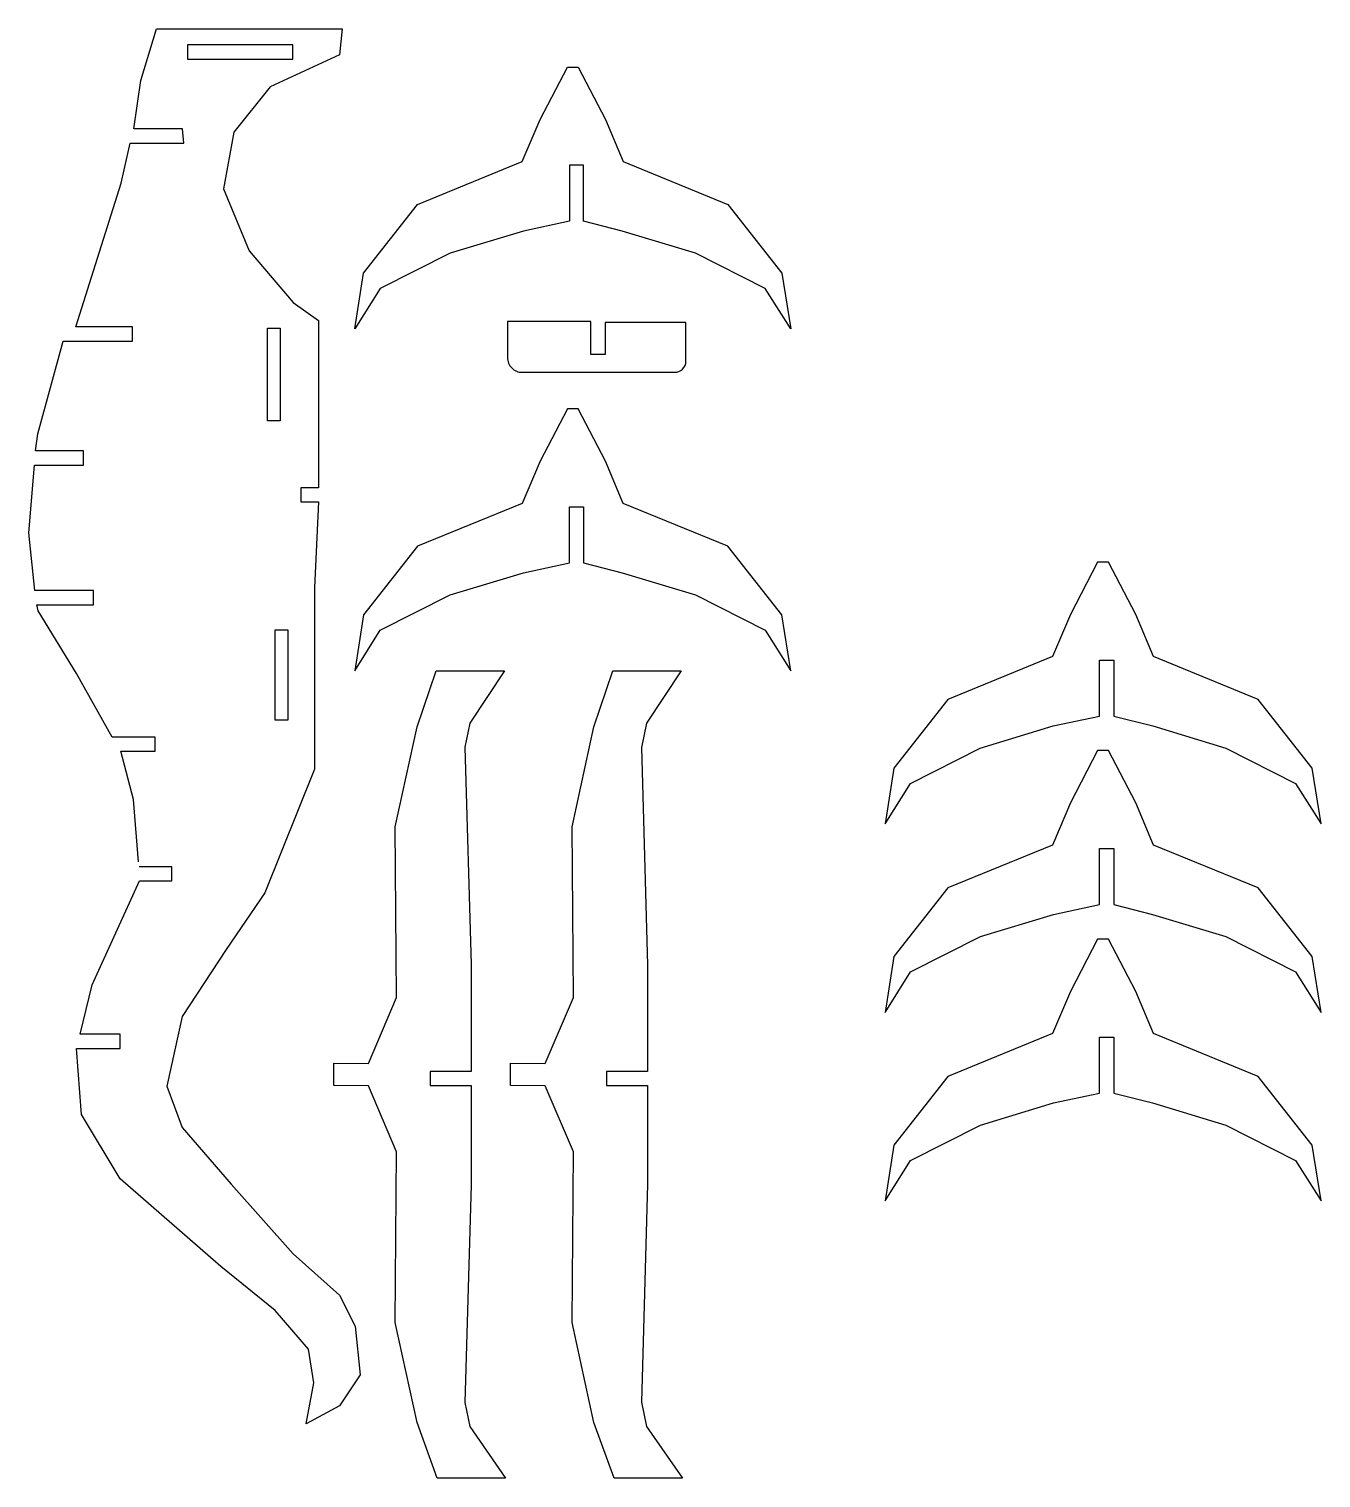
# Model space of a CAD drawing. Extents: x 38 to 1135, y 230 to 1460.
import ezdxf

# ---------------------------------------------------------------- set-up
doc = ezdxf.new("R2010")
doc.units = 0

# ---------------------------------------------------------------- blocks, each defined once
blk = doc.blocks.new('SKETCH003')
at = {"layer": 'Cut-out', "color": 7}
blk.add_lwpolyline([(131.2, 752.8), (126.9, 805.8), (116.3, 846.6), (145.3, 846.6), (145.3, 858.7), (108.9, 858.7), (78.6, 912.5), (46.1, 965.8), (45, 971), (93.1, 971), (93.1, 983.1), (43.4, 983.1), (38.3, 1032.1), (43.1, 1089.4), (84.5, 1089.4), (84.5, 1101.5), (43.9, 1101.5), (45.8, 1116), (67.2, 1194.6), (126.2, 1194.6), (126.2, 1206.7), (78, 1206.7), (116.5, 1328.7), (124.3, 1362.8), (169.6, 1362.8), (168.6, 1374.9), (127.3, 1374.9), (133.3, 1415.8), (146.5, 1459.6), (304, 1459.6), (301.8, 1437.7), (242.9, 1410.6), (212.1, 1372.1), (203.4, 1323.9), (225.3, 1271.4), (262.5, 1227.6), (284, 1212.3), (284, 1166.4), (284, 1070.3), (269, 1070.3), (269, 1058.2), (284, 1058.2), (280.6, 985.7), (280.6, 831.5), (238.4, 726.5), (205.6, 678.3), (168.4, 621.5), (155.2, 562.4), (168.4, 527.4), (209.9, 479.2), (262.5, 420.1), (301.8, 385.1), (315, 358.8), (319.4, 317.3), (301.8, 291), (273.4, 275.7), (280, 310.7), (275.6, 339.2), (247.1, 372), (201.2, 409.2), (115.8, 483.6), (83, 538.3), (78.6, 594.3), (115.6, 594.3), (115.6, 606.4), (81.8, 606.4), (92, 648.4), (132.2, 736.5), (159.6, 736.5), (159.6, 748.6), (131.8, 748.6)], dxfattribs=at)
for points in [[(262.2, 1446), (172.9, 1446), (172.9, 1433.9), (262.2, 1433.9)], [(251.5, 1127), (240.6, 1127), (240.6, 1205.7), (251.5, 1205.7)], [(258.1, 873.1), (247.1, 873.1), (247.1, 949.7), (258.1, 949.7)]]:
    blk.add_lwpolyline(points, close=True, dxfattribs=at)
blk.add_lwpolyline([(515.2, 1211.3), (444.3, 1211.3), (444.3, 1180.8, 0.414214), (456.9, 1168.2), (586.3, 1168.2, 0.414214), (595.8, 1177.6), (595.8, 1210.5), (527.3, 1210.5), (527.3, 1183.2), (515.2, 1183.2)], format="xyb", close=True, dxfattribs=at)

msp = doc.modelspace()

# ---------------------------------------------------------------- linework, layer by layer
at = {"layer": 'Cut-out', "color": 7}
for points in [[(314.8, 1205), (322.3, 1252.3), (368.1, 1310.6), (456.9, 1347), (472.1, 1382.7), (495.2, 1427.2), (504.4, 1427.2), (527.5, 1382.7), (542.6, 1347), (631.5, 1310.6), (677.3, 1252.3), (684.8, 1205), (663.2, 1239.3), (603.9, 1269.3), (541.7, 1288.1), (509, 1296.5), (509, 1344), (496.9, 1344), (496.9, 1296.5), (457.9, 1288.1), (395.7, 1269.3), (336.4, 1239.3)], [(314.8, 915), (336.4, 949.3), (395.7, 979.3), (457.9, 998.1), (496.9, 1006.5), (496.9, 1054), (509, 1054), (509, 1006.5), (541.7, 998.1), (603.9, 979.3), (663.2, 949.3), (684.8, 915), (677.3, 962.3), (631.5, 1020.6), (542.6, 1057), (527.5, 1092.7), (504.4, 1137.2), (495.2, 1137.2), (472.1, 1092.7), (456.9, 1057), (368.1, 1020.6), (322.3, 962.3)], [(764.8, 785), (786.4, 819.3), (845.6, 849.2), (907.6, 868.1), (946.9, 876.5), (946.9, 924), (959, 924), (959, 876.5), (992, 868.1), (1054, 849.2), (1113.2, 819.3), (1134.8, 785), (1127.3, 832.3), (1081.5, 890.6), (992.6, 927), (977.5, 962.7), (954.4, 1007.2), (945.2, 1007.2), (922.1, 962.7), (906.9, 927), (818.1, 890.6), (772.3, 832.3)], [(413.6, 574.9), (378.7, 574.9), (378.7, 562.8), (413.6, 562.8), (413.6, 478.5), (408.2, 293.9), (412.3, 273.6), (442.8, 229.8), (384.8, 229.8), (367.7, 276.9), (349.2, 361.8), (350.3, 506.6), (326.4, 562.7), (296.9, 562.8), (296.9, 581.8), (326.4, 581.7), (350.3, 637.7), (349.2, 782.5), (367.7, 867.4), (383.9, 914.8), (441.9, 914.8), (412.3, 870.4), (408.2, 850.1), (413.6, 665.5)], [(563.2, 574.9), (528.5, 574.9), (528.5, 562.8), (563.2, 562.8), (563.2, 479.1), (558.2, 294.1), (562.3, 273.6), (592.8, 229.8), (534.8, 229.8), (517.7, 276.9), (499.2, 361.8), (500.3, 506.6), (476.4, 562.7), (446.9, 562.8), (446.9, 581.8), (476.4, 581.7), (500.3, 637.7), (499.2, 782.5), (517.7, 867.4), (533.9, 914.8), (591.9, 914.8), (562.3, 870.4), (558.2, 849.9), (563.2, 665)], [(764.8, 625), (786.4, 659.3), (845.7, 689.3), (907.9, 708.1), (946.9, 716.5), (946.9, 764), (959, 764), (959, 716.5), (991.7, 708.1), (1053.9, 689.3), (1113.2, 659.3), (1134.8, 625), (1127.3, 672.3), (1081.5, 730.6), (992.6, 767), (977.5, 802.7), (954.4, 847.2), (945.2, 847.2), (922.1, 802.7), (906.9, 767), (818.1, 730.6), (772.3, 672.3)], [(764.8, 465), (786.4, 499.3), (845.7, 529.3), (907.9, 548.1), (946.9, 556.5), (946.9, 604), (959, 604), (959, 556.5), (991.7, 548.1), (1053.9, 529.3), (1113.2, 499.3), (1134.8, 465), (1127.3, 512.3), (1081.5, 570.6), (992.6, 607), (977.5, 642.7), (954.4, 687.2), (945.2, 687.2), (922.1, 642.7), (906.9, 607), (818.1, 570.6), (772.3, 512.3)]]:
    msp.add_lwpolyline(points, close=True, dxfattribs=at)

# ---------------------------------------------------------------- block references
msp.add_blockref('SKETCH003', (0, 0))

doc.saveas('drawing.dxf')
